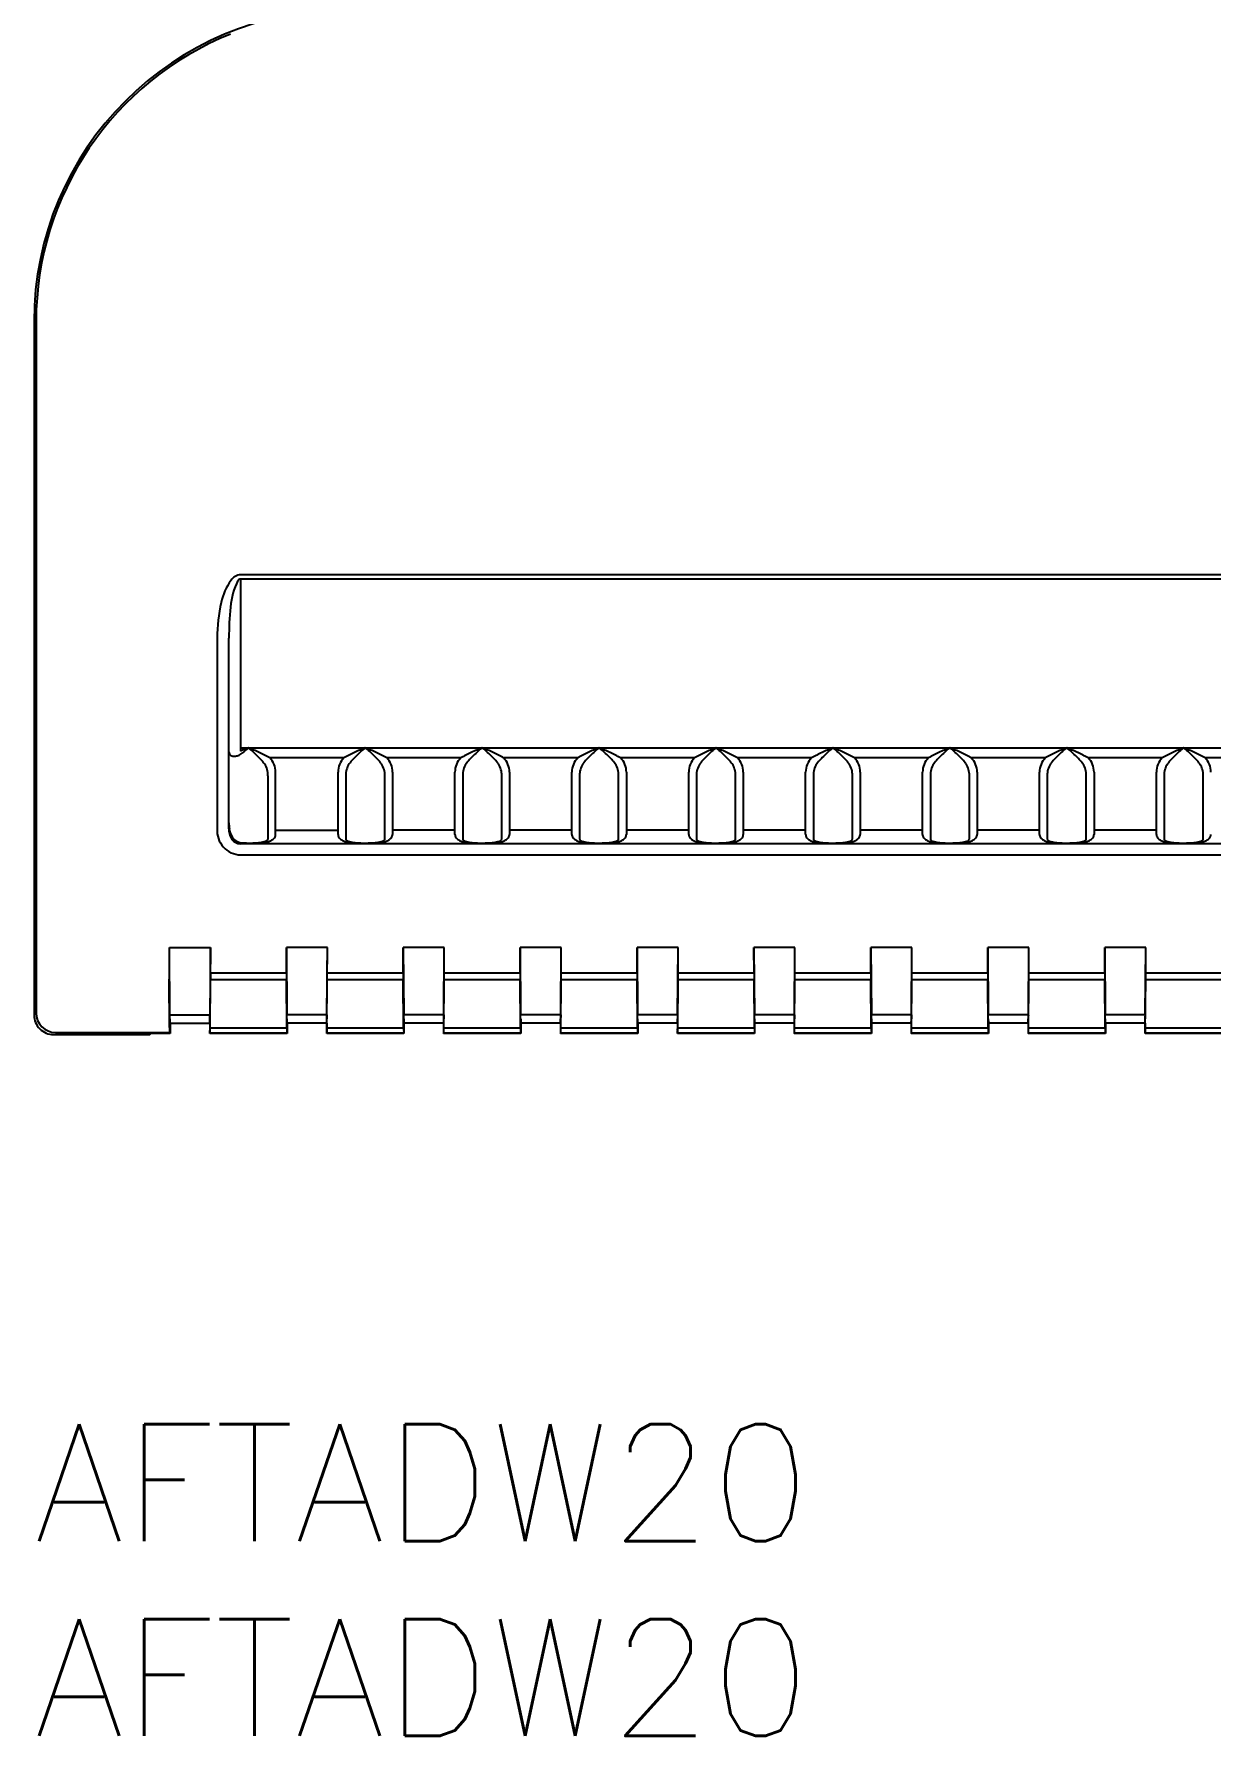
# Model space of a CAD drawing. Extents: x 0 to 137, y -8 to 70.
# Drawn here: x 0 to 30.2, y -8 to 35.68 of the extents above; entities that cross this region are included whole.
import ezdxf

# ---------------------------------------------------------------- set-up
doc = ezdxf.new("R2010")
doc.units = 0
doc.header["$LTSCALE"] = 0.5
doc.layers.add('MSM_CONTINUOUS', color=7, linetype='CONTINUOUS')
doc.layers.add('MSM_PART_NUMBER', color=7, linetype='CONTINUOUS')
doc.styles.get("Standard").update_dxf_attribs({"font": 'txt.shx', "height": 3, "bigfont": 'bigfont.shx'})

# ---------------------------------------------------------------- blocks, each defined once
blk = doc.blocks.new('*U17')
at = {"layer": 'MSM_PART_NUMBER'}
blk.add_text('AFTADW20', height=3, dxfattribs=at).set_placement((0, -3))
blk = doc.blocks.new('*U18')
at = {"layer": 'MSM_PART_NUMBER'}
blk.add_text('AFTADW20', height=3, dxfattribs=at).set_placement((0, -8))

msp = doc.modelspace()

# ---------------------------------------------------------------- linework, layer by layer
at = {"layer": 'MSM_CONTINUOUS'}
for p, q in [((0, 28.3), (0, 10.5)), ((0.053, 28.3), (0.053, 10.552)), ((95.7, 21.802), (5.3, 21.802)), ((5.3, 21.691), (5.3, 17.276)), ((95.7, 21.691), (5.3, 21.691)), ((4.7, 20.177), (4.7, 15.279)), ((5, 15.279), (5, 20.177)), ((5.3, 17.36), (95.7, 17.36)), ((7.951, 17.099), (6.049, 17.099)), ((10.951, 17.099), (9.049, 17.099)), ((13.951, 17.099), (12.049, 17.099)), ((16.951, 17.099), (15.049, 17.099)), ((19.951, 17.099), (18.049, 17.099)), ((22.951, 17.099), (21.049, 17.099)), ((25.951, 17.099), (24.049, 17.099)), ((28.951, 17.099), (27.049, 17.099)), ((31.951, 17.099), (30.049, 17.099)), ((6, 16.643), (6, 15.014)), ((6.2, 15.137), (6.2, 16.738)), ((7.8, 15.137), (7.8, 16.738)), ((8, 16.643), (8, 15.014)), ((9, 15.014), (9, 16.643)), ((9.2, 16.738), (9.2, 15.137)), ((10.8, 15.137), (10.8, 16.738)), ((11, 16.643), (11, 15.014)), ((12, 15.014), (12, 16.643)), ((12.2, 16.738), (12.2, 15.137)), ((13.8, 15.137), (13.8, 16.738)), ((14, 16.643), (14, 15.014)), ((15, 15.014), (15, 16.643)), ((15.2, 16.738), (15.2, 15.137)), ((16.8, 15.137), (16.8, 16.738)), ((17, 16.643), (17, 15.014)), ((18, 15.014), (18, 16.643)), ((18.2, 16.738), (18.2, 15.137)), ((19.8, 15.137), (19.8, 16.738)), ((20, 16.643), (20, 15.014)), ((21, 15.014), (21, 16.643)), ((21.2, 16.738), (21.2, 15.137)), ((22.8, 15.137), (22.8, 16.738)), ((23, 16.643), (23, 15.014)), ((24, 15.014), (24, 16.643)), ((24.2, 16.738), (24.2, 15.137)), ((25.8, 15.137), (25.8, 16.738)), ((26, 16.643), (26, 15.014)), ((27, 15.014), (27, 16.643)), ((27.2, 16.738), (27.2, 15.137)), ((28.8, 15.137), (28.8, 16.738)), ((29, 16.643), (29, 15.014)), ((30, 15.014), (30, 16.643)), ((95.7, 14.897), (5.3, 14.897)), ((6.2, 15.242), (7.8, 15.242)), ((10.8, 15.242), (9.2, 15.242)), ((13.8, 15.242), (12.2, 15.242)), ((16.8, 15.242), (15.2, 15.242)), ((19.8, 15.242), (18.2, 15.242)), ((22.8, 15.242), (21.2, 15.242)), ((25.8, 15.242), (24.2, 15.242)), ((28.8, 15.242), (27.2, 15.242)), ((5.3, 14.609), (22, 14.609)), ((22, 14.609), (95.7, 14.609)), ((3.476, 10.552), (3.474, 12.231)), ((3.474, 12.231), (4.526, 12.231)), ((3.486, 10.508), (3.474, 12.231)), ((4.526, 12.231), (4.513, 10.508)), ((4.525, 11.579), (4.526, 12.231)), ((7.526, 12.231), (6.474, 12.231)), ((6.475, 11.579), (6.474, 12.231)), ((6.474, 12.231), (6.486, 10.508)), ((7.514, 10.508), (7.526, 12.231)), ((7.525, 11.579), (7.526, 12.231)), ((10.526, 12.231), (9.474, 12.231)), ((9.475, 11.579), (9.474, 12.231)), ((9.474, 12.231), (9.486, 10.508)), ((10.514, 10.508), (10.526, 12.231)), ((10.525, 11.579), (10.526, 12.231)), ((13.526, 12.231), (12.474, 12.231)), ((12.475, 11.579), (12.474, 12.231)), ((12.474, 12.231), (12.486, 10.508)), ((13.514, 10.508), (13.526, 12.231)), ((13.525, 11.579), (13.526, 12.231)), ((16.526, 12.231), (15.474, 12.231)), ((15.475, 11.579), (15.474, 12.231)), ((15.474, 12.231), (15.486, 10.508)), ((16.514, 10.508), (16.526, 12.231)), ((16.525, 11.579), (16.526, 12.231)), ((19.526, 12.231), (18.474, 12.231)), ((18.475, 11.579), (18.474, 12.231)), ((18.474, 12.231), (18.486, 10.508)), ((19.514, 10.508), (19.526, 12.231)), ((19.525, 11.579), (19.526, 12.231)), ((22.526, 12.231), (21.474, 12.231)), ((21.475, 11.579), (21.474, 12.231)), ((21.474, 12.231), (21.486, 10.508)), ((22.514, 10.508), (22.526, 12.231)), ((22.525, 11.579), (22.526, 12.231)), ((25.526, 12.231), (24.474, 12.231)), ((24.475, 11.579), (24.474, 12.231)), ((24.474, 12.231), (24.486, 10.508)), ((25.514, 10.508), (25.526, 12.231)), ((25.525, 11.579), (25.526, 12.231)), ((28.526, 12.231), (27.474, 12.231)), ((27.475, 11.579), (27.474, 12.231)), ((27.474, 12.231), (27.486, 10.508)), ((28.514, 10.508), (28.526, 12.231)), ((28.525, 11.579), (28.526, 12.231)), ((3.478, 10.18), (3.47, 11.42)), ((4.516, 10.169), (4.525, 11.407)), ((6.475, 11.579), (4.525, 11.579)), ((6.475, 11.408), (4.525, 11.407)), ((6.484, 10.169), (6.475, 11.407)), ((7.516, 10.169), (7.525, 11.408)), ((9.475, 11.579), (7.525, 11.579)), ((9.475, 11.408), (7.525, 11.407)), ((9.484, 10.169), (9.475, 11.407)), ((10.516, 10.169), (10.525, 11.408)), ((12.475, 11.579), (10.525, 11.579)), ((12.475, 11.408), (10.525, 11.407)), ((12.484, 10.169), (12.475, 11.407)), ((13.516, 10.169), (13.525, 11.408)), ((15.475, 11.579), (13.525, 11.579)), ((15.475, 11.408), (13.525, 11.407)), ((15.484, 10.169), (15.475, 11.407)), ((16.516, 10.169), (16.525, 11.408)), ((18.475, 11.579), (16.525, 11.579)), ((18.475, 11.408), (16.525, 11.407)), ((18.484, 10.169), (18.475, 11.407)), ((19.516, 10.169), (19.525, 11.408)), ((21.475, 11.579), (19.525, 11.579)), ((21.475, 11.408), (19.525, 11.407)), ((21.484, 10.169), (21.475, 11.407)), ((22.516, 10.169), (22.525, 11.408)), ((24.475, 11.579), (22.525, 11.579)), ((24.475, 11.408), (22.525, 11.407)), ((24.484, 10.169), (24.475, 11.407)), ((25.516, 10.169), (25.525, 11.408)), ((27.475, 11.579), (25.525, 11.579)), ((27.475, 11.408), (25.525, 11.407)), ((27.484, 10.169), (27.475, 11.407)), ((28.516, 10.169), (28.525, 11.408)), ((30.475, 11.579), (28.525, 11.579)), ((30.475, 11.408), (28.525, 11.407)), ((3.486, 10.508), (4.513, 10.508)), ((7.514, 10.508), (6.486, 10.508)), ((10.514, 10.508), (9.486, 10.508)), ((13.514, 10.508), (12.486, 10.508)), ((16.514, 10.508), (15.486, 10.508)), ((19.514, 10.508), (18.486, 10.508)), ((22.514, 10.508), (21.486, 10.508)), ((25.514, 10.508), (24.486, 10.508)), ((28.514, 10.508), (27.486, 10.508)), ((0.552, 10.053), (3.48, 10.053)), ((3.491, 10.031), (3.48, 10.053)), ((3.49, 10.295), (3.491, 10.293)), ((3.49, 10.295), (4.51, 10.295)), ((3.491, 10.293), (3.491, 10.031)), ((3.491, 10.293), (4.509, 10.293)), ((4.51, 10.295), (4.509, 10.293)), ((4.509, 10.293), (4.509, 10.031)), ((4.516, 10.169), (6.484, 10.169)), ((6.49, 10.295), (6.491, 10.293)), ((7.51, 10.295), (6.49, 10.295)), ((6.491, 10.293), (6.491, 10.031)), ((7.509, 10.293), (6.491, 10.293)), ((7.51, 10.295), (7.509, 10.293)), ((7.509, 10.293), (7.509, 10.031)), ((7.516, 10.169), (9.484, 10.169)), ((9.49, 10.295), (9.491, 10.293)), ((10.51, 10.295), (9.49, 10.295)), ((9.491, 10.293), (9.491, 10.031)), ((10.509, 10.293), (9.491, 10.293)), ((10.51, 10.295), (10.509, 10.293)), ((10.509, 10.293), (10.509, 10.031)), ((10.516, 10.169), (12.484, 10.169)), ((12.49, 10.295), (12.491, 10.293)), ((13.51, 10.295), (12.49, 10.295)), ((12.491, 10.293), (12.491, 10.031)), ((13.509, 10.293), (12.491, 10.293)), ((13.51, 10.295), (13.509, 10.293)), ((13.509, 10.293), (13.509, 10.031)), ((13.516, 10.169), (15.484, 10.169)), ((15.49, 10.295), (15.491, 10.293)), ((16.51, 10.295), (15.49, 10.295)), ((15.491, 10.293), (15.491, 10.031)), ((16.509, 10.293), (15.491, 10.293)), ((16.51, 10.295), (16.509, 10.293)), ((16.509, 10.293), (16.509, 10.031)), ((16.516, 10.169), (18.484, 10.169)), ((18.49, 10.295), (18.491, 10.293)), ((19.51, 10.295), (18.49, 10.295)), ((18.491, 10.293), (18.491, 10.031)), ((19.509, 10.293), (18.491, 10.293)), ((19.51, 10.295), (19.509, 10.293)), ((19.509, 10.293), (19.509, 10.031)), ((19.516, 10.169), (21.484, 10.169)), ((21.49, 10.295), (21.491, 10.293)), ((22.51, 10.295), (21.49, 10.295)), ((21.491, 10.293), (21.491, 10.031)), ((22.509, 10.293), (21.491, 10.293)), ((22.51, 10.295), (22.509, 10.293)), ((22.509, 10.293), (22.509, 10.031)), ((22.516, 10.169), (24.484, 10.169)), ((24.49, 10.295), (24.491, 10.293)), ((25.51, 10.295), (24.49, 10.295)), ((24.491, 10.293), (24.491, 10.031)), ((25.509, 10.293), (24.491, 10.293)), ((25.51, 10.295), (25.509, 10.293)), ((25.509, 10.293), (25.509, 10.031)), ((25.516, 10.169), (27.484, 10.169)), ((27.49, 10.295), (27.491, 10.293)), ((28.51, 10.295), (27.49, 10.295)), ((27.491, 10.293), (27.491, 10.031)), ((28.509, 10.293), (27.491, 10.293)), ((28.51, 10.295), (28.509, 10.293)), ((28.509, 10.293), (28.509, 10.031)), ((28.516, 10.169), (30.484, 10.169)), ((0.5, 10), (2.967, 10)), ((2.967, 10), (2.998, 10.031)), ((3.491, 10.031), (2.998, 10.031)), ((4.509, 10.031), (4.514, 10.041)), ((6.491, 10.031), (4.509, 10.031)), ((4.514, 10.041), (6.486, 10.041)), ((6.491, 10.031), (6.486, 10.041)), ((7.509, 10.031), (7.514, 10.041)), ((9.491, 10.031), (7.509, 10.031)), ((7.514, 10.041), (9.486, 10.041)), ((9.491, 10.031), (9.486, 10.041)), ((10.509, 10.031), (10.514, 10.041)), ((12.491, 10.031), (10.509, 10.031)), ((10.514, 10.041), (12.486, 10.041)), ((12.491, 10.031), (12.486, 10.041)), ((13.509, 10.031), (13.514, 10.041)), ((15.491, 10.031), (13.509, 10.031)), ((13.514, 10.041), (15.486, 10.041)), ((15.491, 10.031), (15.486, 10.041)), ((16.509, 10.031), (16.514, 10.041)), ((18.491, 10.031), (16.509, 10.031)), ((16.514, 10.041), (18.486, 10.041)), ((18.491, 10.031), (18.486, 10.041)), ((19.509, 10.031), (19.514, 10.041)), ((21.491, 10.031), (19.509, 10.031)), ((19.514, 10.041), (21.486, 10.041)), ((21.491, 10.031), (21.486, 10.041)), ((22.509, 10.031), (22.514, 10.041)), ((24.491, 10.031), (22.509, 10.031)), ((22.514, 10.041), (24.486, 10.041)), ((24.491, 10.031), (24.486, 10.041)), ((25.509, 10.031), (25.514, 10.041)), ((27.491, 10.031), (25.509, 10.031)), ((25.514, 10.041), (27.486, 10.041)), ((27.491, 10.031), (27.486, 10.041)), ((28.509, 10.031), (28.514, 10.041)), ((30.491, 10.031), (28.509, 10.031)), ((28.514, 10.041), (30.486, 10.041))]:
    msp.add_line(p, q, dxfattribs=at)
for centre, radius, start, end in [((8, 28.3), 8, 90, 180), ((8, 28.3), 7.947, 111.8353, 180), ((6.327, 20.76), 1.559, 144.734, 167.7854), ((6.726, 20.874), 1.684, 152.4896, 176.725), ((5.322, 21.48), 0.322, 93.8826, 146.1174), ((5.308, 21.598), 0.0929, 95.0316, 144.9684), ((8.769, 20.177), 4.069, 167.0424, 180), ((12.103, 20.177), 7.103, 173.591, 180), ((5.101, 17.25), 0.101, 180, 240), ((5.132, 17.331), 0.187, 244.1785, 275.5511), ((5.128, 17.469), 0.325, 273.992, 289.5208), ((5.122, 17.48), 0.337, 289.7445, 310.2555), ((8.819, 9.097), 8.904, 111.8816, 113.2754), ((8.628, 13.548), 4.931, 129.3724, 131.8163), ((2.677, 10.343), 7.563, 65.7805, 68.0868), ((3.131, 14.442), 3.758, 46.4396, 50.9146), ((4.63, 16.01), 1.589, 36.097, 46.6828), ((4.567, 14.604), 2.903, 59.2777, 65.2872), ((5.693, 16.738), 0.507, 0, 45.332), ((8.307, 16.738), 0.507, 134.668, 180), ((9.433, 14.604), 2.903, 114.7128, 120.7223), ((9.37, 16.01), 1.589, 133.3172, 143.903), ((11.323, 10.343), 7.563, 111.9132, 114.2195), ((10.869, 14.442), 3.758, 129.0854, 133.5604), ((5.677, 10.343), 7.563, 65.7805, 68.0868), ((6.131, 14.442), 3.758, 46.4396, 50.9146), ((7.63, 16.01), 1.589, 36.097, 46.6828), ((7.567, 14.604), 2.903, 59.2777, 65.2872), ((8.693, 16.738), 0.507, 0, 45.332), ((11.307, 16.738), 0.507, 134.668, 180), ((12.433, 14.604), 2.903, 114.7128, 120.7223), ((12.37, 16.01), 1.589, 133.3172, 143.903), ((14.323, 10.343), 7.563, 111.9132, 114.2195), ((13.869, 14.442), 3.758, 129.0854, 133.5604), ((8.677, 10.343), 7.563, 65.7805, 68.0868), ((9.131, 14.442), 3.758, 46.4396, 50.9146), ((10.63, 16.01), 1.589, 36.097, 46.6828), ((10.567, 14.604), 2.903, 59.2777, 65.2872), ((11.693, 16.738), 0.507, 0, 45.332), ((14.307, 16.738), 0.507, 134.668, 180), ((15.433, 14.604), 2.903, 114.7128, 120.7223), ((15.37, 16.01), 1.589, 133.3172, 143.903), ((17.323, 10.343), 7.563, 111.9132, 114.2195), ((16.869, 14.442), 3.758, 129.0854, 133.5604), ((11.677, 10.343), 7.563, 65.7805, 68.0868), ((12.131, 14.442), 3.758, 46.4396, 50.9146), ((13.63, 16.01), 1.589, 36.097, 46.6828), ((13.567, 14.604), 2.903, 59.2777, 65.2872), ((14.693, 16.738), 0.507, 0, 45.332), ((17.307, 16.738), 0.507, 134.668, 180), ((18.433, 14.604), 2.903, 114.7128, 120.7223), ((18.37, 16.01), 1.589, 133.3172, 143.903), ((20.323, 10.343), 7.563, 111.9132, 114.2195), ((19.869, 14.442), 3.758, 129.0854, 133.5604), ((14.677, 10.343), 7.563, 65.7805, 68.0868), ((15.131, 14.442), 3.758, 46.4396, 50.9146), ((16.63, 16.01), 1.589, 36.097, 46.6828), ((16.567, 14.604), 2.903, 59.2777, 65.2872), ((17.693, 16.738), 0.507, 0, 45.332), ((20.307, 16.738), 0.507, 134.668, 180), ((21.433, 14.604), 2.903, 114.7128, 120.7223), ((21.37, 16.01), 1.589, 133.3172, 143.903), ((23.323, 10.343), 7.563, 111.9132, 114.2195), ((22.869, 14.442), 3.758, 129.0854, 133.5604), ((17.677, 10.343), 7.563, 65.7805, 68.0868), ((18.131, 14.442), 3.758, 46.4396, 50.9146), ((19.63, 16.01), 1.589, 36.097, 46.6828), ((19.567, 14.604), 2.903, 59.2777, 65.2872), ((20.693, 16.738), 0.507, 0, 45.332), ((23.307, 16.738), 0.507, 134.668, 180), ((24.433, 14.604), 2.903, 114.7128, 120.7223), ((24.37, 16.01), 1.589, 133.3172, 143.903), ((26.323, 10.343), 7.563, 111.9132, 114.2195), ((25.869, 14.442), 3.758, 129.0854, 133.5604), ((20.677, 10.343), 7.563, 65.7805, 68.0868), ((21.131, 14.442), 3.758, 46.4396, 50.9146), ((22.63, 16.01), 1.589, 36.097, 46.6828), ((22.567, 14.604), 2.903, 59.2777, 65.2872), ((23.693, 16.738), 0.507, 0, 45.332), ((26.307, 16.738), 0.507, 134.668, 180), ((27.433, 14.604), 2.903, 114.7128, 120.7223), ((27.37, 16.01), 1.589, 133.3172, 143.903), ((29.323, 10.343), 7.563, 111.9132, 114.2195), ((28.869, 14.442), 3.758, 129.0854, 133.5604), ((23.677, 10.343), 7.563, 65.7805, 68.0868), ((24.131, 14.442), 3.758, 46.4396, 50.9146), ((25.63, 16.01), 1.589, 36.097, 46.6828), ((25.567, 14.604), 2.903, 59.2777, 65.2872), ((26.693, 16.738), 0.507, 0, 45.332), ((29.307, 16.738), 0.507, 134.668, 180), ((30.433, 14.604), 2.903, 114.7128, 120.7223), ((30.37, 16.01), 1.589, 133.3172, 143.903), ((32.323, 10.343), 7.563, 111.9132, 114.2195), ((31.869, 14.442), 3.758, 129.0854, 133.5604), ((26.677, 10.343), 7.563, 65.7805, 68.0868), ((27.131, 14.442), 3.758, 46.4396, 50.9146), ((28.63, 16.01), 1.589, 36.097, 46.6828), ((28.567, 14.604), 2.903, 59.2777, 65.2872), ((29.693, 16.738), 0.507, 0, 45.332), ((5.487, 16.661), 0.514, 357.9666, 33.656), ((8.513, 16.661), 0.514, 146.344, 182.0334), ((8.487, 16.661), 0.514, 357.9666, 33.656), ((11.513, 16.661), 0.514, 146.344, 182.0334), ((11.487, 16.661), 0.514, 357.9666, 33.656), ((14.513, 16.661), 0.514, 146.344, 182.0334), ((14.487, 16.661), 0.514, 357.9666, 33.656), ((17.513, 16.661), 0.514, 146.344, 182.0334), ((17.487, 16.661), 0.514, 357.9666, 33.656), ((20.513, 16.661), 0.514, 146.344, 182.0334), ((20.487, 16.661), 0.514, 357.9666, 33.656), ((23.513, 16.661), 0.514, 146.344, 182.0334), ((23.487, 16.661), 0.514, 357.9666, 33.656), ((26.513, 16.661), 0.514, 146.344, 182.0334), ((26.487, 16.661), 0.514, 357.9666, 33.656), ((29.513, 16.661), 0.514, 146.344, 182.0334), ((29.487, 16.661), 0.514, 357.9666, 33.656), ((7.266, 15.432), 2.266, 180.051, 181.1977), ((5.284, 15.391), 0.284, 179.8226, 181.7301), ((7.082, 15.546), 2.087, 184.4329, 187.336), ((5.717, 15.373), 0.717, 179.2325, 201.8158), ((5.319, 15.23), 0.621, 175.4477, 268.2341), ((5.471, 15.26), 0.471, 177.6252, 208.0375), ((5.553, 15.347), 0.546, 187.0645, 208.1859), ((5.409, 15.261), 0.389, 203.3592, 216.6408), ((5.303, 15.186), 0.289, 210.6558, 269.3442), ((5.437, 15.293), 0.418, 209.3029, 216.132), ((5.334, 15.205), 0.296, 216.5962, 263.4038), ((5.338, 15.211), 0.29, 214.6178, 265.3822), ((5.501, 18.638), 3.732, 266.9185, 273.0815), ((5.667, 22.851), 7.937, 267.4508, 268.7973), ((5.542, 17.049), 2.133, 268.8942, 273.3934), ((5.56, 16.752), 1.836, 273.3731, 277.4388), ((5.565, 17.242), 2.336, 273.3386, 275.7125), ((5.725, 15.591), 0.663, 276.2652, 288.8961), ((5.686, 16.185), 1.271, 275.0599, 284.3196), ((5.902, 15.088), 0.13, 286.934, 313.066), ((5.971, 15.014), 0.029, 313.2966, 359.0112), ((5.871, 15.433), 0.497, 284.9999, 295.3787), ((5.945, 15.273), 0.32, 295.7377, 304.2623), ((5.99, 15.204), 0.238, 304.6951, 307.0208), ((6.037, 15.149), 0.166, 305.5059, 340.8798), ((5.986, 15.146), 0.214, 346.1729, 357.6413), ((8.014, 15.146), 0.214, 182.3587, 193.8271), ((7.963, 15.149), 0.166, 199.1202, 234.4941), ((8.01, 15.204), 0.238, 232.9792, 235.3049), ((8.055, 15.273), 0.32, 235.7377, 244.2623), ((8.129, 15.433), 0.497, 244.6213, 255.0001), ((8.029, 15.014), 0.029, 180.9888, 226.7034), ((8.314, 16.185), 1.271, 255.6804, 264.9401), ((8.098, 15.088), 0.13, 226.934, 253.066), ((8.275, 15.591), 0.663, 251.1039, 263.7348), ((8.44, 16.752), 1.836, 262.5612, 266.6269), ((8.435, 17.242), 2.336, 264.2875, 266.6614), ((8.499, 18.638), 3.732, 266.9185, 273.0815), ((8.487, 17.775), 2.86, 266.8922, 270.249), ((8.513, 17.789), 2.873, 269.7356, 273.1015), ((8.56, 16.752), 1.836, 273.3731, 277.4388), ((8.565, 17.242), 2.336, 273.3386, 275.7125), ((8.725, 15.591), 0.663, 276.2652, 288.8961), ((8.686, 16.185), 1.271, 275.0599, 284.3196), ((8.902, 15.088), 0.13, 286.934, 313.066), ((8.971, 15.014), 0.029, 313.2966, 359.0112), ((8.871, 15.433), 0.497, 284.9999, 295.3787), ((8.945, 15.273), 0.32, 295.7377, 304.2623), ((8.99, 15.204), 0.238, 304.6951, 307.0208), ((9.037, 15.149), 0.166, 305.5059, 340.8798), ((8.986, 15.146), 0.214, 346.1729, 357.6413), ((11.014, 15.146), 0.214, 182.3587, 193.8271), ((10.963, 15.149), 0.166, 199.1202, 234.4941), ((11.01, 15.204), 0.238, 232.9792, 235.3049), ((11.055, 15.273), 0.32, 235.7377, 244.2623), ((11.129, 15.433), 0.497, 244.6213, 255.0001), ((11.029, 15.014), 0.029, 180.9888, 226.7034), ((11.314, 16.185), 1.271, 255.6804, 264.9401), ((11.098, 15.088), 0.13, 226.934, 253.066), ((11.275, 15.591), 0.663, 251.1039, 263.7348), ((11.44, 16.752), 1.836, 262.5612, 266.6269), ((11.435, 17.242), 2.336, 264.2875, 266.6614), ((11.499, 18.638), 3.732, 266.9185, 273.0815), ((11.487, 17.775), 2.86, 266.8922, 270.249), ((11.513, 17.789), 2.873, 269.7356, 273.1015), ((11.56, 16.752), 1.836, 273.3731, 277.4388), ((11.565, 17.242), 2.336, 273.3386, 275.7125), ((11.725, 15.591), 0.663, 276.2652, 288.8961), ((11.686, 16.185), 1.271, 275.0599, 284.3196), ((11.902, 15.088), 0.13, 286.934, 313.066), ((11.971, 15.014), 0.029, 313.2966, 359.0112), ((11.871, 15.433), 0.497, 284.9999, 295.3787), ((11.945, 15.273), 0.32, 295.7377, 304.2623), ((11.99, 15.204), 0.238, 304.6951, 307.0208), ((12.037, 15.149), 0.166, 305.5059, 340.8798), ((11.986, 15.146), 0.214, 346.1729, 357.6413), ((14.014, 15.146), 0.214, 182.3587, 193.8271), ((13.963, 15.149), 0.166, 199.1202, 234.4941), ((14.01, 15.204), 0.238, 232.9792, 235.3049), ((14.055, 15.273), 0.32, 235.7377, 244.2623), ((14.129, 15.433), 0.497, 244.6213, 255.0001), ((14.029, 15.014), 0.029, 180.9888, 226.7034), ((14.314, 16.185), 1.271, 255.6804, 264.9401), ((14.098, 15.088), 0.13, 226.934, 253.066), ((14.275, 15.591), 0.663, 251.1039, 263.7348), ((14.44, 16.752), 1.836, 262.5612, 266.6269), ((14.435, 17.242), 2.336, 264.2875, 266.6614), ((14.499, 18.638), 3.732, 266.9185, 273.0815), ((14.487, 17.775), 2.86, 266.8922, 270.249), ((14.513, 17.789), 2.873, 269.7356, 273.1015), ((14.56, 16.752), 1.836, 273.3731, 277.4388), ((14.565, 17.242), 2.336, 273.3386, 275.7125), ((14.725, 15.591), 0.663, 276.2652, 288.8961), ((14.686, 16.185), 1.271, 275.0599, 284.3196), ((14.902, 15.088), 0.13, 286.934, 313.066), ((14.971, 15.014), 0.029, 313.2966, 359.0112), ((14.871, 15.433), 0.497, 284.9999, 295.3787), ((14.945, 15.273), 0.32, 295.7377, 304.2623), ((14.99, 15.204), 0.238, 304.6951, 307.0208), ((15.037, 15.149), 0.166, 305.5059, 340.8798), ((14.986, 15.146), 0.214, 346.1729, 357.6413), ((17.014, 15.146), 0.214, 182.3587, 193.8271), ((16.963, 15.149), 0.166, 199.1202, 234.4941), ((17.01, 15.204), 0.238, 232.9792, 235.3049), ((17.055, 15.273), 0.32, 235.7377, 244.2623), ((17.129, 15.433), 0.497, 244.6213, 255.0001), ((17.029, 15.014), 0.029, 180.9888, 226.7034), ((17.314, 16.185), 1.271, 255.6804, 264.9401), ((17.098, 15.088), 0.13, 226.934, 253.066), ((17.275, 15.591), 0.663, 251.1039, 263.7348), ((17.44, 16.752), 1.836, 262.5612, 266.6269), ((17.435, 17.242), 2.336, 264.2875, 266.6614), ((17.499, 18.638), 3.732, 266.9185, 273.0815), ((17.487, 17.775), 2.86, 266.8922, 270.249), ((17.513, 17.789), 2.873, 269.7356, 273.1015), ((17.56, 16.752), 1.836, 273.3731, 277.4388), ((17.565, 17.242), 2.336, 273.3386, 275.7125), ((17.725, 15.591), 0.663, 276.2652, 288.8961), ((17.686, 16.185), 1.271, 275.0599, 284.3196), ((17.902, 15.088), 0.13, 286.934, 313.066), ((17.971, 15.014), 0.029, 313.2966, 359.0112), ((17.871, 15.433), 0.497, 284.9999, 295.3787), ((17.945, 15.273), 0.32, 295.7377, 304.2623), ((17.99, 15.204), 0.238, 304.6951, 307.0208), ((18.037, 15.149), 0.166, 305.5059, 340.8798), ((17.986, 15.146), 0.214, 346.1729, 357.6413), ((20.014, 15.146), 0.214, 182.3587, 193.8271), ((19.963, 15.149), 0.166, 199.1202, 234.4941), ((20.01, 15.204), 0.238, 232.9792, 235.3049), ((20.055, 15.273), 0.32, 235.7377, 244.2623), ((20.129, 15.433), 0.497, 244.6213, 255.0001), ((20.029, 15.014), 0.029, 180.9888, 226.7034), ((20.314, 16.185), 1.271, 255.6804, 264.9401), ((20.098, 15.088), 0.13, 226.934, 253.066), ((20.275, 15.591), 0.663, 251.1039, 263.7348), ((20.44, 16.752), 1.836, 262.5612, 266.6269), ((20.435, 17.242), 2.336, 264.2875, 266.6614), ((20.499, 18.638), 3.732, 266.9185, 273.0815), ((20.487, 17.775), 2.86, 266.8922, 270.249), ((20.513, 17.789), 2.873, 269.7356, 273.1015), ((20.56, 16.752), 1.836, 273.3731, 277.4388), ((20.565, 17.242), 2.336, 273.3386, 275.7125), ((20.725, 15.591), 0.663, 276.2652, 288.8961), ((20.686, 16.185), 1.271, 275.0599, 284.3196), ((20.902, 15.088), 0.13, 286.934, 313.066), ((20.971, 15.014), 0.029, 313.2966, 359.0112), ((20.871, 15.433), 0.497, 284.9999, 295.3787), ((20.945, 15.273), 0.32, 295.7377, 304.2623), ((20.99, 15.204), 0.238, 304.6951, 307.0208), ((21.037, 15.149), 0.166, 305.5059, 340.8798), ((20.986, 15.146), 0.214, 346.1729, 357.6413), ((23.014, 15.146), 0.214, 182.3587, 193.8271), ((22.963, 15.149), 0.166, 199.1202, 234.4941), ((23.01, 15.204), 0.238, 232.9792, 235.3049), ((23.055, 15.273), 0.32, 235.7377, 244.2623), ((23.129, 15.433), 0.497, 244.6213, 255.0001), ((23.029, 15.014), 0.029, 180.9888, 226.7034), ((23.314, 16.185), 1.271, 255.6804, 264.9401), ((23.098, 15.088), 0.13, 226.934, 253.066), ((23.275, 15.591), 0.663, 251.1039, 263.7348), ((23.44, 16.752), 1.836, 262.5612, 266.6269), ((23.435, 17.242), 2.336, 264.2875, 266.6614), ((23.499, 18.638), 3.732, 266.9185, 273.0815), ((23.487, 17.775), 2.86, 266.8922, 270.249), ((23.513, 17.789), 2.873, 269.7356, 273.1015), ((23.56, 16.752), 1.836, 273.3731, 277.4388), ((23.565, 17.242), 2.336, 273.3386, 275.7125), ((23.725, 15.591), 0.663, 276.2652, 288.8961), ((23.686, 16.185), 1.271, 275.0599, 284.3196), ((23.902, 15.088), 0.13, 286.934, 313.066), ((23.971, 15.014), 0.029, 313.2966, 359.0112), ((23.871, 15.433), 0.497, 284.9999, 295.3787), ((23.945, 15.273), 0.32, 295.7377, 304.2623), ((23.99, 15.204), 0.238, 304.6951, 307.0208), ((24.037, 15.149), 0.166, 305.5059, 340.8798), ((23.986, 15.146), 0.214, 346.1729, 357.6413), ((26.014, 15.146), 0.214, 182.3587, 193.8271), ((25.963, 15.149), 0.166, 199.1202, 234.4941), ((26.01, 15.204), 0.238, 232.9792, 235.3049), ((26.055, 15.273), 0.32, 235.7377, 244.2623), ((26.129, 15.433), 0.497, 244.6213, 255.0001), ((26.029, 15.014), 0.029, 180.9888, 226.7034), ((26.314, 16.185), 1.271, 255.6804, 264.9401), ((26.098, 15.088), 0.13, 226.934, 253.066), ((26.275, 15.591), 0.663, 251.1039, 263.7348), ((26.44, 16.752), 1.836, 262.5612, 266.6269), ((26.435, 17.242), 2.336, 264.2875, 266.6614), ((26.499, 18.638), 3.732, 266.9185, 273.0815), ((26.487, 17.775), 2.86, 266.8922, 270.249), ((26.513, 17.789), 2.873, 269.7356, 273.1015), ((26.56, 16.752), 1.836, 273.3731, 277.4388), ((26.565, 17.242), 2.336, 273.3386, 275.7125), ((26.725, 15.591), 0.663, 276.2652, 288.8961), ((26.686, 16.185), 1.271, 275.0599, 284.3196), ((26.902, 15.088), 0.13, 286.934, 313.066), ((26.971, 15.014), 0.029, 313.2966, 359.0112), ((26.871, 15.433), 0.497, 284.9999, 295.3787), ((26.945, 15.273), 0.32, 295.7377, 304.2623), ((26.99, 15.204), 0.238, 304.6951, 307.0208), ((27.037, 15.149), 0.166, 305.5059, 340.8798), ((26.986, 15.146), 0.214, 346.1729, 357.6413), ((29.014, 15.146), 0.214, 182.3587, 193.8271), ((28.963, 15.149), 0.166, 199.1202, 234.4941), ((29.01, 15.204), 0.238, 232.9792, 235.3049), ((29.055, 15.273), 0.32, 235.7377, 244.2623), ((29.129, 15.433), 0.497, 244.6213, 255.0001), ((29.029, 15.014), 0.029, 180.9888, 226.7034), ((29.314, 16.185), 1.271, 255.6804, 264.9401), ((29.098, 15.088), 0.13, 226.934, 253.066), ((29.275, 15.591), 0.663, 251.1039, 263.7348), ((29.44, 16.752), 1.836, 262.5612, 266.6269), ((29.435, 17.242), 2.336, 264.2875, 266.6614), ((29.499, 18.638), 3.732, 266.9185, 273.0815), ((29.487, 17.775), 2.86, 266.8922, 270.249), ((29.513, 17.789), 2.873, 269.7356, 273.1015), ((29.56, 16.752), 1.836, 273.3731, 277.4388), ((29.565, 17.242), 2.336, 273.3386, 275.7125), ((29.725, 15.591), 0.663, 276.2652, 288.8961), ((29.686, 16.185), 1.271, 275.0599, 284.3196), ((29.902, 15.088), 0.13, 286.934, 313.066), ((29.971, 15.014), 0.029, 313.2966, 359.0112), ((29.871, 15.433), 0.497, 284.9999, 295.3787), ((29.945, 15.273), 0.32, 295.7377, 304.2623), ((29.99, 15.204), 0.238, 304.6951, 307.0208), ((30.037, 15.149), 0.166, 305.5059, 340.8798), ((29.986, 15.146), 0.214, 346.1729, 357.6413), ((30.159, 11.45), 25.634, 179.7115, 180.0962), ((35.401, 11.595), 28.926, 180.0311, 180.3705), ((-21.401, 11.595), 28.926, 359.6295, 359.9689), ((38.401, 11.595), 28.926, 180.0311, 180.3705), ((-18.401, 11.595), 28.926, 359.6295, 359.9689), ((41.401, 11.595), 28.926, 180.0311, 180.3705), ((-15.401, 11.595), 28.926, 359.6295, 359.9689), ((44.401, 11.595), 28.926, 180.0311, 180.3705), ((-12.401, 11.595), 28.926, 359.6295, 359.9689), ((47.401, 11.595), 28.926, 180.0311, 180.3705), ((-9.401, 11.595), 28.926, 359.6295, 359.9689), ((50.401, 11.595), 28.926, 180.0311, 180.3705), ((-6.401, 11.595), 28.926, 359.6295, 359.9689), ((53.401, 11.595), 28.926, 180.0311, 180.3705), ((-3.401, 11.595), 28.926, 359.6295, 359.9689), ((56.401, 11.595), 28.926, 180.0311, 180.3705), ((-0.401, 11.595), 28.926, 359.6295, 359.9689), ((0.5, 10.5), 0.5, 179.9964, 270.0037), ((0.553, 10.553), 0.5, 180.0206, 269.9793), ((-8.488, 10.346), 11.975, 0.2656, 0.7757), ((1.963, 10.451), 2.55, 358.8959, 1.2915), ((-5.488, 10.346), 11.975, 0.2656, 0.7757), ((19.488, 10.346), 11.975, 179.2243, 179.7344), ((-2.488, 10.346), 11.975, 0.2656, 0.7757), ((22.488, 10.346), 11.975, 179.2243, 179.7344), ((0.512, 10.346), 11.975, 0.2656, 0.7757), ((25.488, 10.346), 11.975, 179.2243, 179.7344), ((3.512, 10.346), 11.975, 0.2656, 0.7757), ((28.488, 10.346), 11.975, 179.2243, 179.7344), ((6.512, 10.346), 11.975, 0.2656, 0.7757), ((31.488, 10.346), 11.975, 179.2243, 179.7344), ((9.512, 10.346), 11.975, 0.2656, 0.7757), ((34.488, 10.346), 11.975, 179.2243, 179.7344), ((12.512, 10.346), 11.975, 0.2656, 0.7757), ((37.488, 10.346), 11.975, 179.2243, 179.7344), ((15.512, 10.346), 11.975, 0.2656, 0.7757), ((40.488, 10.346), 11.975, 179.2243, 179.7344), ((19.173, 10.289), 15.695, 180.3975, 180.631), ((5.351, 10.132), 1.873, 180.4772, 181.0432), ((4.676, 10.112), 1.197, 180.6507, 181.216), ((4.4, 10.102), 0.921, 180.9751, 181.0945), ((4.343, 10.1), 0.864, 181.0291, 181.0903), ((4.251, 10.096), 0.772, 180.9042, 181.3024), ((4.087, 10.09), 0.608, 181.0378, 181.3683), ((3.747, 10.075), 0.268, 180, 184.8905), ((5.569, 10.401), 2.082, 180, 182.9341), ((2.431, 10.401), 2.082, 357.0659, 0), ((4.247, 10.064), 0.268, 355.1095, 0), ((-11.179, 10.278), 15.695, 359.369, 359.6025), ((2.643, 10.12), 1.873, 358.9568, 359.5228), ((3.318, 10.1), 1.197, 358.784, 359.3493), ((3.594, 10.09), 0.921, 358.9055, 359.0249), ((3.651, 10.088), 0.864, 358.9097, 358.9709), ((3.743, 10.085), 0.772, 358.6976, 359.0958), ((3.907, 10.078), 0.608, 358.6317, 358.9622), ((22.179, 10.278), 15.695, 180.3975, 180.631), ((8.357, 10.12), 1.873, 180.4772, 181.0432), ((7.682, 10.1), 1.197, 180.6507, 181.216), ((7.406, 10.09), 0.921, 180.9751, 181.0945), ((7.349, 10.088), 0.864, 181.0291, 181.0903), ((7.257, 10.085), 0.772, 180.9042, 181.3024), ((7.093, 10.078), 0.608, 181.0378, 181.3683), ((6.753, 10.064), 0.268, 180, 184.8905), ((8.569, 10.401), 2.082, 180, 182.9341), ((5.431, 10.401), 2.082, 357.0659, 0), ((7.247, 10.064), 0.268, 355.1095, 0), ((-8.179, 10.278), 15.695, 359.369, 359.6025), ((5.643, 10.12), 1.873, 358.9568, 359.5228), ((6.318, 10.1), 1.197, 358.784, 359.3493), ((6.594, 10.09), 0.921, 358.9055, 359.0249), ((6.651, 10.088), 0.864, 358.9097, 358.9709), ((6.743, 10.085), 0.772, 358.6976, 359.0958), ((6.907, 10.078), 0.608, 358.6317, 358.9622), ((25.179, 10.278), 15.695, 180.3975, 180.631), ((11.357, 10.12), 1.873, 180.4772, 181.0432), ((10.682, 10.1), 1.197, 180.6507, 181.216), ((10.406, 10.09), 0.921, 180.9751, 181.0945), ((10.349, 10.088), 0.864, 181.0291, 181.0903), ((10.257, 10.085), 0.772, 180.9042, 181.3024), ((10.093, 10.078), 0.608, 181.0378, 181.3683), ((9.753, 10.064), 0.268, 180, 184.8905), ((11.569, 10.401), 2.082, 180, 182.9341), ((8.431, 10.401), 2.082, 357.0659, 0), ((10.247, 10.064), 0.268, 355.1095, 0), ((-5.179, 10.278), 15.695, 359.369, 359.6025), ((8.643, 10.12), 1.873, 358.9568, 359.5228), ((9.318, 10.1), 1.197, 358.784, 359.3493), ((9.594, 10.09), 0.921, 358.9055, 359.0249), ((9.651, 10.088), 0.864, 358.9097, 358.9709), ((9.743, 10.085), 0.772, 358.6976, 359.0958), ((9.907, 10.078), 0.608, 358.6317, 358.9622), ((28.179, 10.278), 15.695, 180.3975, 180.631), ((14.357, 10.12), 1.873, 180.4772, 181.0432), ((13.682, 10.1), 1.197, 180.6507, 181.216), ((13.406, 10.09), 0.921, 180.9751, 181.0945), ((13.349, 10.088), 0.864, 181.0291, 181.0903), ((13.257, 10.085), 0.772, 180.9042, 181.3024), ((13.093, 10.078), 0.608, 181.0378, 181.3683), ((12.753, 10.064), 0.268, 180, 184.8905), ((14.569, 10.401), 2.082, 180, 182.9341), ((11.431, 10.401), 2.082, 357.0659, 0), ((13.247, 10.064), 0.268, 355.1095, 0), ((-2.179, 10.278), 15.695, 359.369, 359.6025), ((11.643, 10.12), 1.873, 358.9568, 359.5228), ((12.318, 10.1), 1.197, 358.784, 359.3493), ((12.594, 10.09), 0.921, 358.9055, 359.0249), ((12.651, 10.088), 0.864, 358.9097, 358.9709), ((12.743, 10.085), 0.772, 358.6976, 359.0958), ((12.907, 10.078), 0.608, 358.6317, 358.9622), ((31.179, 10.278), 15.695, 180.3975, 180.631), ((17.357, 10.12), 1.873, 180.4772, 181.0432), ((16.682, 10.1), 1.197, 180.6507, 181.216), ((16.406, 10.09), 0.921, 180.9751, 181.0945), ((16.349, 10.088), 0.864, 181.0291, 181.0903), ((16.257, 10.085), 0.772, 180.9042, 181.3024), ((16.093, 10.078), 0.608, 181.0378, 181.3683), ((15.753, 10.064), 0.268, 180, 184.8905), ((17.569, 10.401), 2.082, 180, 182.9341), ((14.431, 10.401), 2.082, 357.0659, 0), ((16.247, 10.064), 0.268, 355.1095, 0), ((0.821, 10.278), 15.695, 359.369, 359.6025), ((14.643, 10.12), 1.873, 358.9568, 359.5228), ((15.318, 10.1), 1.197, 358.784, 359.3493), ((15.594, 10.09), 0.921, 358.9055, 359.0249), ((15.651, 10.088), 0.864, 358.9097, 358.9709), ((15.743, 10.085), 0.772, 358.6976, 359.0958), ((15.907, 10.078), 0.608, 358.6317, 358.9622), ((34.179, 10.278), 15.695, 180.3975, 180.631), ((20.357, 10.12), 1.873, 180.4772, 181.0432), ((19.682, 10.1), 1.197, 180.6507, 181.216), ((19.406, 10.09), 0.921, 180.9751, 181.0945), ((19.349, 10.088), 0.864, 181.0291, 181.0903), ((19.257, 10.085), 0.772, 180.9042, 181.3024), ((19.093, 10.078), 0.608, 181.0378, 181.3683), ((18.753, 10.064), 0.268, 180, 184.8905), ((20.569, 10.401), 2.082, 180, 182.9341), ((17.431, 10.401), 2.082, 357.0659, 0), ((19.247, 10.064), 0.268, 355.1095, 0), ((3.821, 10.278), 15.695, 359.369, 359.6025), ((17.643, 10.12), 1.873, 358.9568, 359.5228), ((18.318, 10.1), 1.197, 358.784, 359.3493), ((18.594, 10.09), 0.921, 358.9055, 359.0249), ((18.651, 10.088), 0.864, 358.9097, 358.9709), ((18.743, 10.085), 0.772, 358.6976, 359.0958), ((18.907, 10.078), 0.608, 358.6317, 358.9622), ((37.179, 10.278), 15.695, 180.3975, 180.631), ((23.357, 10.12), 1.873, 180.4772, 181.0432), ((22.682, 10.1), 1.197, 180.6507, 181.216), ((22.406, 10.09), 0.921, 180.9751, 181.0945), ((22.349, 10.088), 0.864, 181.0291, 181.0903), ((22.257, 10.085), 0.772, 180.9042, 181.3024), ((22.093, 10.078), 0.608, 181.0378, 181.3683), ((21.753, 10.064), 0.268, 180, 184.8905), ((23.569, 10.401), 2.082, 180, 182.9341), ((20.431, 10.401), 2.082, 357.0659, 0), ((22.247, 10.064), 0.268, 355.1095, 0), ((6.821, 10.278), 15.695, 359.369, 359.6025), ((20.643, 10.12), 1.873, 358.9568, 359.5228), ((21.318, 10.1), 1.197, 358.784, 359.3493), ((21.594, 10.09), 0.921, 358.9055, 359.0249), ((21.651, 10.088), 0.864, 358.9097, 358.9709), ((21.743, 10.085), 0.772, 358.6976, 359.0958), ((21.907, 10.078), 0.608, 358.6317, 358.9622), ((40.179, 10.278), 15.695, 180.3975, 180.631), ((26.357, 10.12), 1.873, 180.4772, 181.0432), ((25.682, 10.1), 1.197, 180.6507, 181.216), ((25.406, 10.09), 0.921, 180.9751, 181.0945), ((25.349, 10.088), 0.864, 181.0291, 181.0903), ((25.257, 10.085), 0.772, 180.9042, 181.3024), ((25.093, 10.078), 0.608, 181.0378, 181.3683), ((24.753, 10.064), 0.268, 180, 184.8905), ((26.569, 10.401), 2.082, 180, 182.9341), ((23.431, 10.401), 2.082, 357.0659, 0), ((25.247, 10.064), 0.268, 355.1095, 0), ((9.821, 10.278), 15.695, 359.369, 359.6025), ((23.643, 10.12), 1.873, 358.9568, 359.5228), ((24.318, 10.1), 1.197, 358.784, 359.3493), ((24.594, 10.09), 0.921, 358.9055, 359.0249), ((24.651, 10.088), 0.864, 358.9097, 358.9709), ((24.743, 10.085), 0.772, 358.6976, 359.0958), ((24.907, 10.078), 0.608, 358.6317, 358.9622), ((43.179, 10.278), 15.695, 180.3975, 180.631), ((29.357, 10.12), 1.873, 180.4772, 181.0432), ((28.682, 10.1), 1.197, 180.6507, 181.216), ((28.406, 10.09), 0.921, 180.9751, 181.0945), ((28.349, 10.088), 0.864, 181.0291, 181.0903), ((28.257, 10.085), 0.772, 180.9042, 181.3024), ((28.093, 10.078), 0.608, 181.0378, 181.3683), ((27.753, 10.064), 0.268, 180, 184.8905), ((29.569, 10.401), 2.082, 180, 182.9341), ((26.431, 10.401), 2.082, 357.0659, 0), ((28.247, 10.064), 0.268, 355.1095, 0), ((12.821, 10.278), 15.695, 359.369, 359.6025), ((26.643, 10.12), 1.873, 358.9568, 359.5228), ((27.318, 10.1), 1.197, 358.784, 359.3493), ((27.594, 10.09), 0.921, 358.9055, 359.0249), ((27.651, 10.088), 0.864, 358.9097, 358.9709), ((27.743, 10.085), 0.772, 358.6976, 359.0958), ((27.907, 10.078), 0.608, 358.6317, 358.9622)]:
    msp.add_arc(centre, radius, start, end, dxfattribs=at)

# ---------------------------------------------------------------- block references
for name in ['*U17', '*U18']:
    msp.add_blockref(name, (0, 0), dxfattribs=at)

doc.saveas('drawing.dxf')
